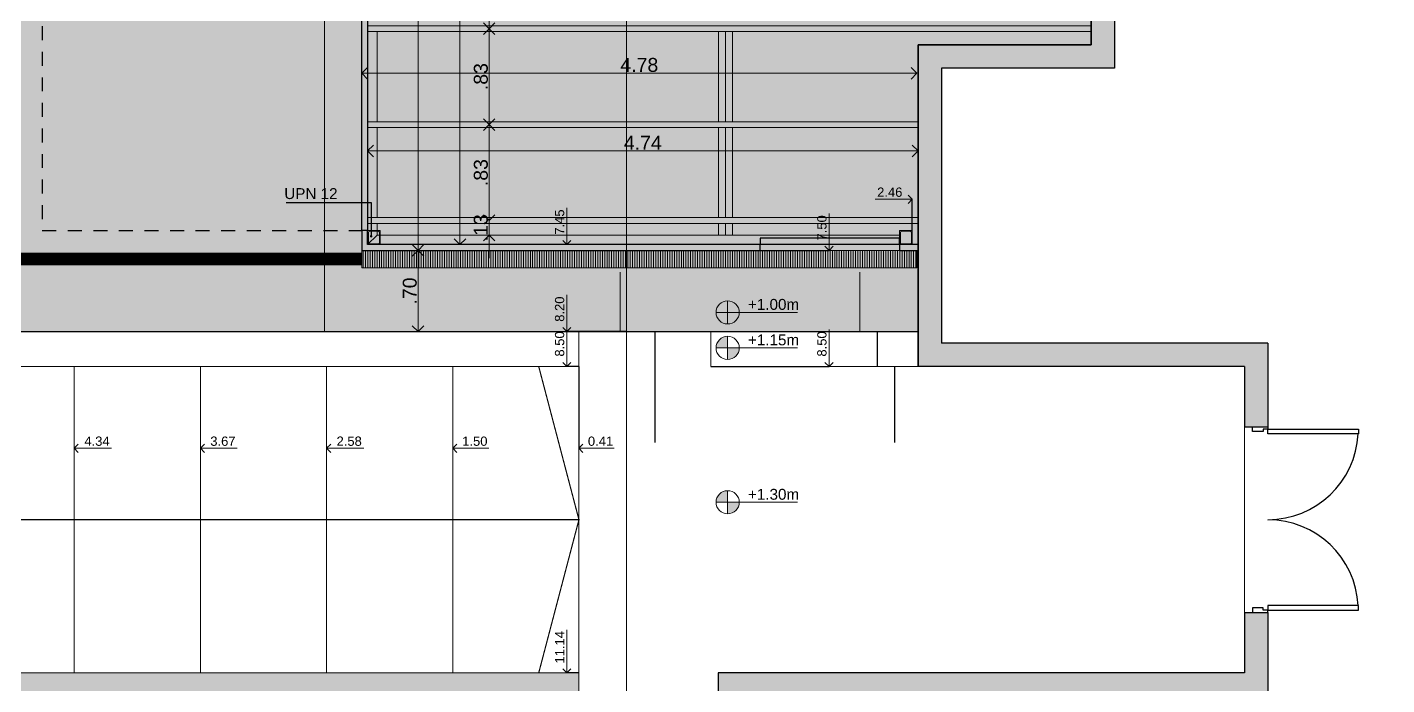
# Model space of a CAD drawing. Header units: millimetres. Extents: x 11902 to 12193, y 9935 to 10135.
# Drawn here: x 12013.07 to 12024.78, y 10035.66 to 10041.33 of the extents above; entities that cross this region are included whole.
import ezdxf

# ---------------------------------------------------------------- set-up
doc = ezdxf.new("R2010")
doc.units = ezdxf.units.MM
doc.linetypes.add('ACAD_ISO02W100', pattern=[15, 12, -3])
doc.linetypes.add('HIDDEN', pattern=[0.375, 0.25, -0.125])
doc.layers.get('Defpoints').update_dxf_attribs({"color": 254})
doc.layers.add('000-COTAS ACUMULADAS', color=7, linetype='Continuous', lineweight=9, true_color=0xd10a0d)
doc.layers.add('cotas', color=7, linetype='Continuous', lineweight=5, true_color=0x1755a1)
doc.layers.add('001-EJES REPLANTEO', color=20, linetype='Continuous', lineweight=18)
doc.layers.add('06-SOLADOS', color=252, linetype='Continuous', lineweight=25)
for name, color, linetype in [('01-MUROS', 7, 'Continuous'), ('02-CARPINTERÍAS', 62, 'Continuous'), ('03-PROYECCIONES', 14, 'Continuous')]:
    doc.layers.add(name, color=color, linetype=linetype)
doc.styles.add('COTAS', font='arial.ttf')
doc.styles.get("Standard").update_dxf_attribs({"font": 'arial.ttf'})
doc.dimstyles.new('ann linear', dxfattribs={"dimtxt": 0.12, "dimasz": 0.1, "dimexe": 0.01, "dimexo": 0.01, "dimgap": 0.01, "dimtad": 1, "dimzin": 4, "dimdsep": 46, "dimtxsty": 'Standard', "dimblk": 'OPEN90', "dimcen": 0.1, "dimse1": 1, "dimse2": 1, "dimclrd": 256, "dimclre": 1, "dimclrt": 256, "dimadec": 0, "dimazin": 0, "dimtfac": 1, "dimtix": 1, "dimtmove": 0, "dimatfit": 3, "dimldrblk": 'DOT', "dimfxl": 0, "dimtolj": 1, "dimtzin": 0, "dimlwd": -1, "dimarcsym": 0})
doc.dimstyles.new('Cotas 1 50', dxfattribs={"dimtxt": 0.08, "dimasz": 0.07, "dimexe": 0, "dimexo": 0, "dimgap": 0.02, "dimtad": 1, "dimjust": 2, "dimzin": 0, "dimdsep": 46, "dimtxsty": 'COTAS', "dimblk1": 'NONE', "dimblk2": 'OPEN90', "dimsah": 1, "dimcen": 0.1, "dimse1": 1, "dimsd1": 1, "dimclrd": 256, "dimclre": 252, "dimclrt": 256, "dimadec": 0, "dimazin": 0, "dimtfac": 1, "dimtix": 1, "dimtmove": 2, "dimatfit": 3, "dimldrblk": 'COTA', "dimfxl": 0, "dimtolj": 1, "dimtzin": 0, "dimlwd": -1, "dimarcsym": 0})

# ---------------------------------------------------------------- blocks, each defined once
blk = doc.blocks.new('_OPEN90')
at = {"color": 0, "linetype": 'ByBlock'}
for p, q in [((0, 0), (-1, 0)), ((-0.5, 0.5), (0, 0)), ((0, 0), (-0.5, -0.5))]:
    blk.add_line(p, q, dxfattribs=at)
blk = doc.blocks.new('*D67')
at = {"layer": 'cotas', "transparency": 16777216}
blk.add_line((12016.44, 10045.806), (12016.44, 10039.506), dxfattribs=at)
at = {"layer": 'Defpoints', "color": 0, "transparency": 16777216}
for p in [(12015.235, 10045.906), (12015.955, 10039.406), (12016.44, 10039.406)]:
    blk.add_point(p, dxfattribs=at)
at = {"layer": 'cotas', "transparency": 16777216, "xscale": 0.1, "yscale": 0.1, "zscale": 0.1}
for p, rotation in [((12016.44, 10045.906), 90), ((12016.44, 10039.406), 270)]:
    blk.add_blockref('_OPEN90', p, dxfattribs=dict(at, rotation=rotation))
at = {"layer": 'cotas', "transparency": 16777216, "insert": (12016.369, 10042.656), "char_height": 0.12, "attachment_point": 5, "rotation": 90}
blk.add_mtext('\\A1;6.50', dxfattribs=at)
blk = doc.blocks.new('_DOT')
at = {"color": 0, "linetype": 'ByBlock', "lineweight": -2}
blk.add_line((-0.5, 0), (-1, 0), dxfattribs=at)
at = {"color": 0, "linetype": 'ByBlock', "lineweight": -2, "const_width": 0.5}
blk.add_lwpolyline([(-0.25, 0, 1), (0.25, 0, 1)], format="xyb", close=True, dxfattribs=at)
blk = doc.blocks.new('*D68')
at = {"layer": 'cotas', "transparency": 16777216}
blk.add_line((12020.635, 10040.932), (12016.055, 10040.932), dxfattribs=at)
at = {"layer": 'Defpoints', "color": 0, "transparency": 16777216}
for p in [(12020.735, 10041.176), (12015.955, 10040.932), (12015.955, 10040.932)]:
    blk.add_point(p, dxfattribs=at)
at = {"layer": 'cotas', "transparency": 16777216, "xscale": 0.1, "yscale": 0.1, "zscale": 0.1, "rotation": 180}
blk.add_blockref('_OPEN90', (12015.955, 10040.932), dxfattribs=at)
at = {"layer": 'cotas', "transparency": 16777216, "xscale": 0.1, "yscale": 0.1, "zscale": 0.1}
blk.add_blockref('_OPEN90', (12020.735, 10040.932), dxfattribs=at)
at = {"layer": 'cotas', "transparency": 16777216, "insert": (12018.345, 10041.003), "char_height": 0.12, "attachment_point": 5}
blk.add_mtext('\\A1;4.78', dxfattribs=at)
blk = doc.blocks.new('*D66')
at = {"layer": 'cotas', "transparency": 16777216}
blk.add_line((12016.44, 10039.306), (12016.44, 10038.806), dxfattribs=at)
at = {"layer": 'Defpoints', "color": 0, "transparency": 16777216}
for p in [(12016.44, 10039.406), (12016.44, 10038.706), (12016.44, 10038.706)]:
    blk.add_point(p, dxfattribs=at)
at = {"layer": 'cotas', "transparency": 16777216, "xscale": 0.1, "yscale": 0.1, "zscale": 0.1}
for p, rotation in [((12016.44, 10039.406), 90), ((12016.44, 10038.706), 270)]:
    blk.add_blockref('_OPEN90', p, dxfattribs=dict(at, rotation=rotation))
at = {"layer": 'cotas', "transparency": 16777216, "insert": (12016.369, 10039.056), "char_height": 0.12, "attachment_point": 5, "rotation": 90}
blk.add_mtext('\\A1;.70', dxfattribs=at)
blk = doc.blocks.new('*D151')
at = {"layer": 'cotas', "transparency": 16777216}
blk.add_line((12017.052, 10039.763), (12017.052, 10040.39), dxfattribs=at)
at = {"layer": 'Defpoints', "color": 0, "transparency": 16777216}
for p in [(12016.005, 10040.49), (12017.052, 10040.49), (12016.005, 10039.663)]:
    blk.add_point(p, dxfattribs=at)
at = {"layer": 'cotas', "transparency": 16777216, "xscale": 0.1, "yscale": 0.1, "zscale": 0.1}
for p, rotation in [((12017.052, 10040.49), 90), ((12017.052, 10039.663), 270)]:
    blk.add_blockref('_OPEN90', p, dxfattribs=dict(at, rotation=rotation))
at = {"layer": 'cotas', "transparency": 16777216, "insert": (12016.981, 10040.076), "char_height": 0.12, "attachment_point": 5, "rotation": 90}
blk.add_mtext('\\A1;.83', dxfattribs=at)
blk = doc.blocks.new('*D152')
at = {"layer": 'cotas', "transparency": 16777216}
blk.add_line((12017.052, 10040.59), (12017.052, 10041.216), dxfattribs=at)
at = {"layer": 'Defpoints', "color": 0, "transparency": 16777216}
for p in [(12016.005, 10041.316), (12017.052, 10041.316), (12016.005, 10040.49)]:
    blk.add_point(p, dxfattribs=at)
at = {"layer": 'cotas', "transparency": 16777216, "xscale": 0.1, "yscale": 0.1, "zscale": 0.1}
for p, rotation in [((12017.052, 10041.316), 90), ((12017.052, 10040.49), 270)]:
    blk.add_blockref('_OPEN90', p, dxfattribs=dict(at, rotation=rotation))
at = {"layer": 'cotas', "transparency": 16777216, "insert": (12016.981, 10040.903), "char_height": 0.12, "attachment_point": 5, "rotation": 90}
blk.add_mtext('\\A1;.83', dxfattribs=at)
blk = doc.blocks.new('*D153')
at = {"layer": 'cotas', "transparency": 16777216}
blk.add_line((12017.052, 10041.416), (12017.052, 10042.043), dxfattribs=at)
at = {"layer": 'Defpoints', "color": 0, "transparency": 16777216}
for p in [(12016.005, 10042.143), (12017.052, 10042.143), (12016.005, 10041.316)]:
    blk.add_point(p, dxfattribs=at)
at = {"layer": 'cotas', "transparency": 16777216, "xscale": 0.1, "yscale": 0.1, "zscale": 0.1}
for p, rotation in [((12017.052, 10042.143), 90), ((12017.052, 10041.316), 270)]:
    blk.add_blockref('_OPEN90', p, dxfattribs=dict(at, rotation=rotation))
at = {"layer": 'cotas', "transparency": 16777216, "insert": (12016.981, 10041.73), "char_height": 0.12, "attachment_point": 5, "rotation": 90}
blk.add_mtext('\\A1;.83', dxfattribs=at)
blk = doc.blocks.new('*D159')
at = {"layer": 'cotas', "transparency": 16777216}
for p, q in [((12017.052, 10039.763), (12017.052, 10039.863)), ((12017.052, 10039.663), (12017.052, 10039.538)), ((12017.052, 10039.438), (12017.052, 10039.338))]:
    blk.add_line(p, q, dxfattribs=at)
at = {"layer": 'Defpoints', "color": 0, "transparency": 16777216}
for p in [(12016.005, 10039.663), (12017.052, 10039.538), (12018.235, 10039.538)]:
    blk.add_point(p, dxfattribs=at)
at = {"layer": 'cotas', "transparency": 16777216, "xscale": 0.1, "yscale": 0.1, "zscale": 0.1}
for p, rotation in [((12017.052, 10039.663), 270), ((12017.052, 10039.538), 90)]:
    blk.add_blockref('_OPEN90', p, dxfattribs=dict(at, rotation=rotation))
at = {"layer": 'cotas', "transparency": 16777216, "insert": (12016.981, 10039.601), "char_height": 0.12, "attachment_point": 5, "rotation": 90}
blk.add_mtext('\\A1;.13', dxfattribs=at)
blk = doc.blocks.new('*D160')
at = {"layer": 'cotas', "transparency": 16777216}
blk.add_line((12016.801, 10039.556), (12016.801, 10045.756), dxfattribs=at)
at = {"layer": 'Defpoints', "color": 0, "transparency": 16777216}
for p in [(12016.801, 10045.856), (12017.052, 10045.856), (12017.052, 10039.456)]:
    blk.add_point(p, dxfattribs=at)
at = {"layer": 'cotas', "transparency": 16777216, "xscale": 0.1, "yscale": 0.1, "zscale": 0.1}
for p, rotation in [((12016.801, 10045.856), 90), ((12016.801, 10039.456), 270)]:
    blk.add_blockref('_OPEN90', p, dxfattribs=dict(at, rotation=rotation))
at = {"layer": 'cotas', "transparency": 16777216, "insert": (12016.729, 10042.656), "char_height": 0.12, "attachment_point": 5, "rotation": 90}
blk.add_mtext('\\A1;6.40', dxfattribs=at)
blk = doc.blocks.new('*D166')
at = {"layer": '000-COTAS ACUMULADAS', "transparency": 16777216}
blk.add_line((12017.72, 10039.526), (12017.72, 10039.774), dxfattribs=at)
at = {"layer": '000-COTAS ACUMULADAS', "color": 252, "lineweight": -2, "transparency": 16777216}
blk.add_line((12018.235, 10039.456), (12017.72, 10039.456), dxfattribs=at)
at = {"layer": 'Defpoints', "color": 0, "transparency": 16777216}
for p in [(12018.235, 10046.906), (12017.72, 10039.456), (12018.235, 10039.456)]:
    blk.add_point(p, dxfattribs=at)
at = {"layer": '000-COTAS ACUMULADAS', "transparency": 16777216, "xscale": 0.07, "yscale": 0.07, "zscale": 0.07, "rotation": 270}
blk.add_blockref('_OPEN90', (12017.72, 10039.456), dxfattribs=at)
at = {"layer": '000-COTAS ACUMULADAS', "transparency": 16777216, "insert": (12017.659, 10039.65), "char_height": 0.08, "attachment_point": 5, "rotation": 90, "style": 'COTAS'}
blk.add_mtext('\\A1;7.45', dxfattribs=at)
blk = doc.blocks.new('_None')
blk = doc.blocks.new('COTA')
blk.add_line((-1, 0), (0, 0))
at = {"const_width": 0.065}
blk.add_lwpolyline([(0.14, 0.14), (0.28, 0.28), (0, 0), (-0.14, -0.14), (-0.28, -0.28)], dxfattribs=at)
blk = doc.blocks.new('*D168')
at = {"layer": '000-COTAS ACUMULADAS', "transparency": 16777216}
blk.add_line((12020.625, 10039.846), (12020.376, 10039.846), dxfattribs=at)
at = {"layer": '000-COTAS ACUMULADAS', "color": 252, "lineweight": -2, "transparency": 16777216}
blk.add_line((12020.695, 10039.576), (12020.695, 10039.846), dxfattribs=at)
at = {"layer": 'Defpoints', "color": 0, "transparency": 16777216}
for p in [(12020.695, 10039.846), (12018.235, 10039.538), (12020.695, 10039.576)]:
    blk.add_point(p, dxfattribs=at)
at = {"layer": '000-COTAS ACUMULADAS', "transparency": 16777216, "xscale": 0.07, "yscale": 0.07, "zscale": 0.07}
blk.add_blockref('_OPEN90', (12020.695, 10039.846), dxfattribs=at)
at = {"layer": '000-COTAS ACUMULADAS', "transparency": 16777216, "insert": (12020.501, 10039.907), "char_height": 0.08, "attachment_point": 5, "style": 'COTAS'}
blk.add_mtext('\\A1;2.46', dxfattribs=at)
blk = doc.blocks.new('*D169')
at = {"layer": 'cotas', "transparency": 16777216}
blk.add_line((12016.105, 10040.263), (12020.645, 10040.263), dxfattribs=at)
at = {"layer": 'Defpoints', "color": 0, "transparency": 16777216}
for p in [(12020.745, 10040.263), (12016.005, 10039.688), (12020.745, 10039.688)]:
    blk.add_point(p, dxfattribs=at)
at = {"layer": 'cotas', "transparency": 16777216, "xscale": 0.1, "yscale": 0.1, "zscale": 0.1, "rotation": 180}
blk.add_blockref('_OPEN90', (12016.005, 10040.263), dxfattribs=at)
at = {"layer": 'cotas', "transparency": 16777216, "xscale": 0.1, "yscale": 0.1, "zscale": 0.1}
blk.add_blockref('_OPEN90', (12020.745, 10040.263), dxfattribs=at)
at = {"layer": 'cotas', "transparency": 16777216, "insert": (12018.375, 10040.333), "char_height": 0.12, "attachment_point": 5}
blk.add_mtext('\\A1;4.74', dxfattribs=at)
blk = doc.blocks.new('*D173')
at = {"layer": '000-COTAS ACUMULADAS', "transparency": 16777216}
blk.add_line((12017.72, 10038.776), (12017.72, 10039.024), dxfattribs=at)
at = {"layer": '000-COTAS ACUMULADAS', "color": 252, "lineweight": -2, "transparency": 16777216}
blk.add_line((12018.235, 10038.706), (12017.72, 10038.706), dxfattribs=at)
at = {"layer": 'Defpoints', "color": 0, "transparency": 16777216}
for p in [(12018.235, 10046.906), (12017.72, 10038.706), (12018.235, 10038.706)]:
    blk.add_point(p, dxfattribs=at)
at = {"layer": '000-COTAS ACUMULADAS', "transparency": 16777216, "xscale": 0.07, "yscale": 0.07, "zscale": 0.07, "rotation": 270}
blk.add_blockref('_OPEN90', (12017.72, 10038.706), dxfattribs=at)
at = {"layer": '000-COTAS ACUMULADAS', "transparency": 16777216, "insert": (12017.659, 10038.9), "char_height": 0.08, "attachment_point": 5, "rotation": 90, "style": 'COTAS'}
blk.add_mtext('\\A1;8.20', dxfattribs=at)
blk = doc.blocks.new('*D174')
at = {"layer": '000-COTAS ACUMULADAS', "transparency": 16777216}
blk.add_line((12017.72, 10038.476), (12017.72, 10038.724), dxfattribs=at)
at = {"layer": '000-COTAS ACUMULADAS', "color": 252, "lineweight": -2, "transparency": 16777216}
blk.add_line((12017.825, 10038.406), (12017.72, 10038.406), dxfattribs=at)
at = {"layer": 'Defpoints', "color": 0, "transparency": 16777216}
for p in [(12018.235, 10046.906), (12017.72, 10038.406), (12017.825, 10038.406)]:
    blk.add_point(p, dxfattribs=at)
at = {"layer": '000-COTAS ACUMULADAS', "transparency": 16777216, "xscale": 0.07, "yscale": 0.07, "zscale": 0.07, "rotation": 270}
blk.add_blockref('_OPEN90', (12017.72, 10038.406), dxfattribs=at)
at = {"layer": '000-COTAS ACUMULADAS', "transparency": 16777216, "insert": (12017.659, 10038.6), "char_height": 0.08, "attachment_point": 5, "rotation": 90, "style": 'COTAS'}
blk.add_mtext('\\A1;8.50', dxfattribs=at)
blk = doc.blocks.new('*D175')
at = {"layer": '000-COTAS ACUMULADAS', "transparency": 16777216}
blk.add_line((12017.72, 10035.836), (12017.72, 10036.138), dxfattribs=at)
at = {"layer": '000-COTAS ACUMULADAS', "color": 252, "lineweight": -2, "transparency": 16777216}
blk.add_line((12017.825, 10035.766), (12017.72, 10035.766), dxfattribs=at)
at = {"layer": 'Defpoints', "color": 0, "transparency": 16777216}
for p in [(12018.235, 10046.906), (12017.72, 10035.766), (12017.825, 10035.766)]:
    blk.add_point(p, dxfattribs=at)
at = {"layer": '000-COTAS ACUMULADAS', "transparency": 16777216, "xscale": 0.07, "yscale": 0.07, "zscale": 0.07, "rotation": 270}
blk.add_blockref('_OPEN90', (12017.72, 10035.766), dxfattribs=at)
at = {"layer": '000-COTAS ACUMULADAS', "transparency": 16777216, "insert": (12017.66, 10035.987), "char_height": 0.08, "attachment_point": 5, "rotation": 90, "style": 'COTAS'}
blk.add_mtext('\\A1;11.14', dxfattribs=at)
blk = doc.blocks.new('*D176')
at = {"layer": '000-COTAS ACUMULADAS', "color": 252, "lineweight": -2, "transparency": 16777216}
blk.add_line((12017.825, 10038.406), (12017.825, 10037.701), dxfattribs=at)
at = {"layer": '000-COTAS ACUMULADAS', "transparency": 16777216}
blk.add_line((12017.895, 10037.701), (12018.128, 10037.701), dxfattribs=at)
at = {"layer": 'Defpoints', "color": 0, "transparency": 16777216}
for p in [(12017.825, 10038.406), (12018.235, 10038.406), (12017.825, 10037.701)]:
    blk.add_point(p, dxfattribs=at)
at = {"layer": '000-COTAS ACUMULADAS', "transparency": 16777216, "xscale": 0.07, "yscale": 0.07, "zscale": 0.07, "rotation": 180}
blk.add_blockref('_OPEN90', (12017.825, 10037.701), dxfattribs=at)
at = {"layer": '000-COTAS ACUMULADAS', "transparency": 16777216, "insert": (12018.011, 10037.762), "char_height": 0.08, "attachment_point": 5, "style": 'COTAS'}
blk.add_mtext('\\A1;0.41', dxfattribs=at)
blk = doc.blocks.new('*D177')
at = {"layer": '000-COTAS ACUMULADAS', "transparency": 16777216}
blk.add_line((12016.809, 10037.701), (12017.049, 10037.701), dxfattribs=at)
at = {"layer": 'Defpoints', "color": 0, "transparency": 16777216}
for p in [(12016.739, 10037.701), (12016.739, 10037.701), (12018.235, 10037.701)]:
    blk.add_point(p, dxfattribs=at)
at = {"layer": '000-COTAS ACUMULADAS', "transparency": 16777216, "xscale": 0.07, "yscale": 0.07, "zscale": 0.07, "rotation": 180}
blk.add_blockref('_OPEN90', (12016.739, 10037.701), dxfattribs=at)
at = {"layer": '000-COTAS ACUMULADAS', "transparency": 16777216, "insert": (12016.929, 10037.762), "char_height": 0.08, "attachment_point": 5, "style": 'COTAS'}
blk.add_mtext('\\A1;1.50', dxfattribs=at)
blk = doc.blocks.new('*D178')
at = {"layer": '000-COTAS ACUMULADAS', "transparency": 16777216}
blk.add_line((12015.723, 10037.701), (12015.972, 10037.701), dxfattribs=at)
at = {"layer": 'Defpoints', "color": 0, "transparency": 16777216}
for p in [(12015.653, 10037.701), (12015.653, 10037.701), (12018.235, 10037.701)]:
    blk.add_point(p, dxfattribs=at)
at = {"layer": '000-COTAS ACUMULADAS', "transparency": 16777216, "xscale": 0.07, "yscale": 0.07, "zscale": 0.07, "rotation": 180}
blk.add_blockref('_OPEN90', (12015.653, 10037.701), dxfattribs=at)
at = {"layer": '000-COTAS ACUMULADAS', "transparency": 16777216, "insert": (12015.847, 10037.762), "char_height": 0.08, "attachment_point": 5, "style": 'COTAS'}
blk.add_mtext('\\A1;2.58', dxfattribs=at)
blk = doc.blocks.new('*D179')
at = {"layer": '000-COTAS ACUMULADAS', "transparency": 16777216}
blk.add_line((12014.637, 10037.701), (12014.884, 10037.701), dxfattribs=at)
at = {"layer": 'Defpoints', "color": 0, "transparency": 16777216}
for p in [(12014.567, 10037.701), (12014.567, 10037.701), (12018.235, 10037.701)]:
    blk.add_point(p, dxfattribs=at)
at = {"layer": '000-COTAS ACUMULADAS', "transparency": 16777216, "xscale": 0.07, "yscale": 0.07, "zscale": 0.07, "rotation": 180}
blk.add_blockref('_OPEN90', (12014.567, 10037.701), dxfattribs=at)
at = {"layer": '000-COTAS ACUMULADAS', "transparency": 16777216, "insert": (12014.76, 10037.762), "char_height": 0.08, "attachment_point": 5, "style": 'COTAS'}
blk.add_mtext('\\A1;3.67', dxfattribs=at)
blk = doc.blocks.new('*D180')
at = {"layer": '000-COTAS ACUMULADAS', "transparency": 16777216}
blk.add_line((12013.55, 10037.701), (12013.801, 10037.701), dxfattribs=at)
at = {"layer": 'Defpoints', "color": 0, "transparency": 16777216}
for p in [(12013.48, 10037.701), (12013.48, 10037.701), (12017.825, 10037.701)]:
    blk.add_point(p, dxfattribs=at)
at = {"layer": '000-COTAS ACUMULADAS', "transparency": 16777216, "xscale": 0.07, "yscale": 0.07, "zscale": 0.07, "rotation": 180}
blk.add_blockref('_OPEN90', (12013.48, 10037.701), dxfattribs=at)
at = {"layer": '000-COTAS ACUMULADAS', "transparency": 16777216, "insert": (12013.676, 10037.762), "char_height": 0.08, "attachment_point": 5, "style": 'COTAS'}
blk.add_mtext('\\A1;4.34', dxfattribs=at)
blk = doc.blocks.new('*D181')
at = {"layer": '000-COTAS ACUMULADAS', "transparency": 16777216}
blk.add_line((12012.464, 10037.701), (12012.712, 10037.701), dxfattribs=at)
at = {"layer": 'Defpoints', "color": 0, "transparency": 16777216}
for p in [(12012.394, 10037.701), (12012.394, 10037.701), (12017.825, 10037.701)]:
    blk.add_point(p, dxfattribs=at)
at = {"layer": '000-COTAS ACUMULADAS', "transparency": 16777216, "xscale": 0.07, "yscale": 0.07, "zscale": 0.07, "rotation": 180}
blk.add_blockref('_OPEN90', (12012.394, 10037.701), dxfattribs=at)
at = {"layer": '000-COTAS ACUMULADAS', "transparency": 16777216, "insert": (12012.588, 10037.762), "char_height": 0.08, "attachment_point": 5, "style": 'COTAS'}
blk.add_mtext('\\A1;5.43', dxfattribs=at)
blk = doc.blocks.new('*D182')
at = {"layer": '000-COTAS ACUMULADAS', "transparency": 16777216}
blk.add_line((12011.378, 10037.701), (12011.626, 10037.701), dxfattribs=at)
at = {"layer": 'Defpoints', "color": 0, "transparency": 16777216}
for p in [(12011.308, 10037.701), (12011.308, 10037.701), (12018.235, 10037.701)]:
    blk.add_point(p, dxfattribs=at)
at = {"layer": '000-COTAS ACUMULADAS', "transparency": 16777216, "xscale": 0.07, "yscale": 0.07, "zscale": 0.07, "rotation": 180}
blk.add_blockref('_OPEN90', (12011.308, 10037.701), dxfattribs=at)
at = {"layer": '000-COTAS ACUMULADAS', "transparency": 16777216, "insert": (12011.502, 10037.762), "char_height": 0.08, "attachment_point": 5, "style": 'COTAS'}
blk.add_mtext('\\A1;6.93', dxfattribs=at)
blk = doc.blocks.new('*D183')
at = {"layer": '000-COTAS ACUMULADAS', "transparency": 16777216}
blk.add_line((12010.292, 10037.701), (12010.524, 10037.701), dxfattribs=at)
at = {"layer": 'Defpoints', "color": 0, "transparency": 16777216}
for p in [(12010.222, 10037.701), (12010.222, 10037.701), (12018.235, 10037.701)]:
    blk.add_point(p, dxfattribs=at)
at = {"layer": '000-COTAS ACUMULADAS', "transparency": 16777216, "xscale": 0.07, "yscale": 0.07, "zscale": 0.07, "rotation": 180}
blk.add_blockref('_OPEN90', (12010.222, 10037.701), dxfattribs=at)
at = {"layer": '000-COTAS ACUMULADAS', "transparency": 16777216, "insert": (12010.408, 10037.762), "char_height": 0.08, "attachment_point": 5, "style": 'COTAS'}
blk.add_mtext('\\A1;8.01', dxfattribs=at)
blk = doc.blocks.new('*D184')
at = {"layer": '000-COTAS ACUMULADAS', "transparency": 16777216}
blk.add_line((12019.978, 10038.476), (12019.978, 10038.724), dxfattribs=at)
at = {"layer": '000-COTAS ACUMULADAS', "color": 252, "lineweight": -2, "transparency": 16777216}
blk.add_line((12018.96, 10038.406), (12019.978, 10038.406), dxfattribs=at)
at = {"layer": 'Defpoints', "color": 0, "transparency": 16777216}
for p in [(12018.235, 10046.906), (12018.96, 10038.406), (12019.978, 10038.406)]:
    blk.add_point(p, dxfattribs=at)
at = {"layer": '000-COTAS ACUMULADAS', "transparency": 16777216, "xscale": 0.07, "yscale": 0.07, "zscale": 0.07, "rotation": 270}
blk.add_blockref('_OPEN90', (12019.978, 10038.406), dxfattribs=at)
at = {"layer": '000-COTAS ACUMULADAS', "transparency": 16777216, "insert": (12019.917, 10038.6), "char_height": 0.08, "attachment_point": 5, "rotation": 90, "style": 'COTAS'}
blk.add_mtext('\\A1;8.50', dxfattribs=at)
blk = doc.blocks.new('*D185')
at = {"layer": '000-COTAS ACUMULADAS', "transparency": 16777216}
blk.add_line((12019.978, 10039.476), (12019.978, 10039.723), dxfattribs=at)
at = {"layer": '000-COTAS ACUMULADAS', "color": 252, "lineweight": -2, "transparency": 16777216}
blk.add_line((12018.235, 10039.406), (12019.978, 10039.406), dxfattribs=at)
at = {"layer": 'Defpoints', "color": 0, "transparency": 16777216}
for p in [(12018.235, 10046.906), (12018.235, 10039.406), (12019.978, 10039.406)]:
    blk.add_point(p, dxfattribs=at)
at = {"layer": '000-COTAS ACUMULADAS', "transparency": 16777216, "xscale": 0.07, "yscale": 0.07, "zscale": 0.07, "rotation": 270}
blk.add_blockref('_OPEN90', (12019.978, 10039.406), dxfattribs=at)
at = {"layer": '000-COTAS ACUMULADAS', "transparency": 16777216, "insert": (12019.917, 10039.6), "char_height": 0.08, "attachment_point": 5, "rotation": 90, "style": 'COTAS'}
blk.add_mtext('\\A1;7.50', dxfattribs=at)
blk = doc.blocks.new('perfil UPN')
at = {"lineweight": 0}
for p, q in [((11748.878, 10039.802), (11748.878, 10039.805)), ((11748.878, 10039.805), (11748.933, 10039.805)), ((11748.92, 10039.798), (11748.881, 10039.799)), ((11748.926, 10039.791), (11748.926, 10039.698)), ((11748.933, 10039.805), (11748.933, 10039.685)), ((11748.878, 10039.685), (11748.878, 10039.687)), ((11748.933, 10039.685), (11748.878, 10039.685)), ((11748.881, 10039.69), (11748.92, 10039.692))]:
    blk.add_line(p, q, dxfattribs=at)
for centre, radius, start, end in [((11748.882, 10039.802), 0.00321, 180, 267.6573), ((11748.92, 10039.791), 0.00628, 359.4434, 89.0075), ((11748.882, 10039.687), 0.00321, 92.3427, 180), ((11748.92, 10039.698), 0.00643, 272.3427, 0)]:
    blk.add_arc(centre, radius, start, end, dxfattribs=at)

msp = doc.modelspace()

# ---------------------------------------------------------------- hatches: boundary and pattern name
at = {"layer": '01-MUROS', "true_color": 0xe0e0e0, "transparency": 33554595}
h = msp.add_hatch(color=254, dxfattribs=at)
h.dxf.hatch_style = 1
h.paths.add_polyline_path([(12017.8251, 10035.7662), (12009.0451, 10035.7662), (12009.0451, 10029.6562), (12017.8251, 10029.6562)])
edge = h.paths.add_edge_path()
edge.add_line((12053.1589, 10052.2062), (12013.9351, 10052.2062))
edge.add_arc((12013.8466, 10047.4056), 4.8014, 88.94277, 179.99294)
edge.add_line((12009.0451, 10047.4062), (12009.0451, 10045.9062))
edge.add_line((12009.0451, 10045.9062), (12022.2351, 10045.9062))
edge.add_line((12022.2351, 10045.9062), (12053.1589, 10045.9062))
edge.add_line((12053.1589, 10045.9062), (12053.1589, 10052.2062))
h.paths.add_polyline_path([(12039.4579, 10030.6562), (12029.0251, 10030.6562), (12029.0251, 10029.6562), (12039.4579, 10029.6562)])
h.paths.add_polyline_path([(12017.8251, 10030.6562), (12025.0251, 10030.6562), (12025.0251, 10029.6562), (12017.8251, 10029.6562)])
h.paths.add_polyline_path([(12039.9379, 10031.8062), (12039.9379, 10030.6562), (12039.4579, 10030.6562), (12039.4579, 10029.6562), (12061.4589, 10029.6562), (12061.4589, 10052.2062), (12053.1589, 10052.2062), (12053.1589, 10039.0625), (12042.7079, 10039.0625), (12042.7079, 10031.8062)])
at = {"layer": '01-MUROS'}
h = msp.add_hatch(color=253, dxfattribs=at)
h.dxf.hatch_style = 1
h.paths.add_polyline_path([(12025.8251, 10032.0062), (12025.8251, 10031.8762), (12025.8251, 10031.8062), (12036.6079, 10031.8062), (12036.6079, 10032.0062), (12036.6079, 10033.3562), (12036.4479, 10033.3562), (12036.4479, 10032.7562), (12036.3279, 10032.7562), (12036.3279, 10032.0062), (12034.5179, 10032.0062), (12034.5179, 10032.7562), (12034.3979, 10032.7562), (12034.3979, 10032.0062), (12033.4979, 10032.0062), (12033.4979, 10032.6062), (12033.2979, 10032.6062), (12033.2979, 10032.0062)])
h.paths.add_polyline_path([(12032.7979, 10035.9862), (12032.7979, 10036.5912), (12032.5979, 10036.5912), (12032.5979, 10035.7862), (12033.2979, 10035.7862), (12033.2979, 10035.1562), (12033.4979, 10035.1562), (12033.4979, 10035.9862)])
h.paths.add_polyline_path([(12032.5979, 10039.0562), (12032.5979, 10038.1912), (12032.7979, 10038.1912), (12032.7979, 10038.8562), (12033.4979, 10038.8562), (12033.4979, 10039.7137), (12033.2979, 10039.7137), (12033.2979, 10039.0562)])
h.paths.add_polyline_path([(12033.2979, 10042.9387), (12033.2979, 10041.5637), (12033.4979, 10041.5637), (12033.4979, 10042.2512), (12033.4979, 10042.9387)])
h.paths.add_polyline_path([(12030.7165, 10045.9062), (12030.7165, 10045.7062), (12033.2979, 10045.7062), (12033.2979, 10044.7887), (12033.4979, 10044.7887), (12033.4979, 10045.7062), (12033.8979, 10045.7062), (12033.8979, 10045.9062)])
h.paths.add_polyline_path([(12036.3279, 10039.0662), (12036.3279, 10038.8262), (12036.5879, 10038.8262), (12036.5879, 10039.0662)])
h.paths.add_polyline_path([(12036.3279, 10035.9062), (12036.3279, 10035.6662), (12036.5879, 10035.6662), (12036.5879, 10035.9062)])
h.paths.add_polyline_path([(12036.3479, 10045.9062), (12036.0679, 10045.9062), (12036.0679, 10045.7062), (12036.3279, 10045.7062), (12036.3279, 10045.6662), (12036.5879, 10045.6662), (12036.5879, 10045.9062)])
h.paths.add_polyline_path([(12027.4165, 10045.9062), (12027.4165, 10045.7062), (12028.7165, 10045.7062), (12028.7165, 10045.9062)])
h.paths.add_polyline_path([(12022.2351, 10045.9062), (12022.2351, 10044.5412), (12022.4351, 10044.5412), (12022.4351, 10045.7062), (12025.4165, 10045.7062), (12025.4165, 10045.9062)])
h.paths.add_polyline_path([(12022.2351, 10042.5412), (12022.2351, 10041.1762), (12020.7451, 10041.1762), (12020.7451, 10038.4062), (12023.5551, 10038.4062), (12023.5551, 10037.8862), (12023.7551, 10037.8862), (12023.7551, 10038.6062), (12020.9451, 10038.6062), (12020.9451, 10040.9762), (12022.4351, 10040.9762), (12022.4351, 10042.5412)])
h.paths.add_polyline_path([(12019.0251, 10035.7662), (12019.0251, 10034.7862), (12019.2251, 10034.7862), (12019.2251, 10035.5662), (12023.7551, 10035.5662), (12023.7551, 10036.2862), (12023.5551, 10036.2862), (12023.5551, 10035.7662)])
h.paths.add_polyline_path([(12019.2251, 10032.0062), (12019.2251, 10032.7862), (12019.0251, 10032.7862), (12019.0251, 10031.8062), (12025.0251, 10031.8062), (12025.0251, 10032.0062)])
at = {"layer": '01-MUROS', "lineweight": 9, "true_color": 0xcbb752, "transparency": 33554687}
h = msp.add_hatch(dxfattribs=at)
h.set_pattern_fill('_USER', color=43, scale=0.02, angle=450, pattern_type=0)
h.set_pattern_definition([(90, (135.38666, 109.36822), (-0.02, 0), [])])
h.paths.add_polyline_path([(12015.9551, 10039.2562), (12020.7351, 10039.2562), (12020.7351, 10039.4062), (12015.9551, 10039.4062)])
at = {"layer": '02-CARPINTERÍAS', "transparency": 33554503}
h = msp.add_hatch(color=6, dxfattribs=at)
h.dxf.hatch_style = 1
h.paths.add_polyline_path([(12022.2351, 10045.9062), (12009.0451, 10045.9062), (12009.0451, 10038.7062), (12020.7451, 10038.7062), (12020.7451, 10041.1762), (12022.2351, 10041.1762)])
at = {"layer": '02-CARPINTERÍAS'}
h = msp.add_hatch(color=253, dxfattribs=at)
h.dxf.hatch_style = 1
h.paths.add_polyline_path([(12016.0051, 10045.7362), (12016.0051, 10039.5762), (12015.9551, 10039.5762), (12015.9551, 10045.7362)])
h.paths.add_polyline_path([(12015.9551, 10039.4062), (12019.3851, 10039.4062), (12019.3851, 10039.4562), (12016.0051, 10039.4562), (12016.0051, 10039.5762), (12015.9551, 10039.5762)])
h.paths.add_polyline_path([(12019.3851, 10039.51), (12019.3851, 10039.46), (12020.5851, 10039.46), (12020.5851, 10039.51)])
h.paths.add_polyline_path([(12020.5851, 10039.4562), (12020.5851, 10039.4062), (12020.7451, 10039.4062), (12020.7451, 10039.4562)])
h.paths.add_polyline_path([(12015.9551, 10045.9062), (12022.2351, 10045.9062), (12022.2351, 10045.8562), (12016.0051, 10045.8562), (12016.0051, 10045.7362), (12015.9551, 10045.7362)])
at = {"layer": 'cotas'}
h = msp.add_hatch(color=256, dxfattribs=at)
h.dxf.hatch_style = 1
h.paths.add_polyline_path([(12019.1053, 10038.972, 0.4142136), (12019.0053, 10038.872), (12019.1053, 10038.872)])
h.paths.add_polyline_path([(12019.1053, 10038.872), (12019.1053, 10038.772, 0.4142136), (12019.2053, 10038.872)])
h = msp.add_hatch(color=256, dxfattribs=at)
h.dxf.hatch_style = 1
h.paths.add_polyline_path([(12019.1053, 10038.6662, 0.4142136), (12019.0053, 10038.5662), (12019.1053, 10038.5662)])
h.paths.add_polyline_path([(12019.1053, 10038.5662), (12019.1053, 10038.4662, 0.4142136), (12019.2053, 10038.5662)])
h = msp.add_hatch(color=256, dxfattribs=at)
h.dxf.hatch_style = 1
h.paths.add_polyline_path([(12019.1053, 10037.3362, 0.4142136), (12019.0053, 10037.2362), (12019.1053, 10037.2362)])
h.paths.add_polyline_path([(12019.1053, 10037.2362), (12019.1053, 10037.1362, 0.4142136), (12019.2053, 10037.2362)])

# ---------------------------------------------------------------- linework, layer by layer
at = {"lineweight": 0}
for p, q in [((12016.0051, 10045.7562), (12016.0051, 10039.5562)), ((12016.0871, 10041.2913), (12016.0871, 10040.5148)), ((12019.0261, 10041.2913), (12019.0261, 10040.5148)), ((12019.0861, 10041.2913), (12019.0861, 10040.5148)), ((12019.1461, 10041.2913), (12019.1461, 10040.5148)), ((12016.0871, 10040.4648), (12016.0871, 10039.6882)), ((12019.0261, 10040.4648), (12019.0261, 10039.6882)), ((12019.0861, 10040.4648), (12019.0861, 10039.6882)), ((12019.1461, 10040.4648), (12019.1461, 10039.6882)), ((12016.0871, 10039.5382), (12016.0051, 10039.4562)), ((12016.0871, 10039.6382), (12016.0871, 10039.5382)), ((12016.0871, 10039.5382), (12020.5851, 10039.5382)), ((12019.0261, 10039.6382), (12019.0261, 10039.5382)), ((12019.0861, 10039.6382), (12019.0861, 10039.5382)), ((12019.1461, 10039.6382), (12019.1461, 10039.5382))]:
    msp.add_line(p, q, dxfattribs=at)
msp.add_line((12016.0362, 10039.8182), (12016.0362, 10039.5276))
for points in [[(12016.0051, 10041.3413), (12016.0051, 10041.2913), (12022.2351, 10041.2913), (12022.2351, 10041.3413)], [(12016.0051, 10040.5148), (12016.0051, 10040.4648), (12020.7451, 10040.4648), (12020.7451, 10040.5148)], [(12016.0051, 10039.6882), (12016.0051, 10039.6382), (12020.7451, 10039.6382), (12020.7451, 10039.6882)]]:
    msp.add_lwpolyline(points, close=True, dxfattribs=at)
msp.add_lwpolyline([(12015.3032, 10039.8182), (12016.0362, 10039.8182)])
at = {"const_width": 0.0109}
msp.add_lwpolyline([(12016.0416, 10039.5276, 1), (12016.0308, 10039.5276, 1)], format="xyb", close=True, dxfattribs=at)
at = {"color": 43, "lineweight": 9, "true_color": 0xcbb752}
msp.add_lwpolyline([(12015.9551, 10039.2562), (12020.7351, 10039.2562), (12020.7351, 10039.4062), (12015.9551, 10039.4062)], close=True, dxfattribs=at)
at = {"layer": '001-EJES REPLANTEO'}
msp.add_line((12018.2351, 10048.7041), (12018.2351, 10034.5733), dxfattribs=at)
at = {"layer": '01-MUROS'}
for p, q in [((12022.2351, 10042.5412), (12022.2351, 10041.1762)), ((12022.4351, 10042.5412), (12022.4351, 10040.9762)), ((12022.2351, 10041.1762), (12020.7451, 10041.1762)), ((12020.7451, 10041.1762), (12020.7451, 10038.4062)), ((12022.4351, 10040.9762), (12020.9451, 10040.9762)), ((12020.9451, 10040.9762), (12020.9451, 10038.6062)), ((12020.7451, 10038.4062), (12020.7451, 10039.4062)), ((12023.7551, 10038.6062), (12020.9451, 10038.6062)), ((12023.7551, 10038.6062), (12023.7551, 10037.8862)), ((12023.5551, 10038.4062), (12020.7451, 10038.4062)), ((12023.5551, 10038.4062), (12023.5551, 10037.8862)), ((12023.5551, 10037.8862), (12023.7551, 10037.8862)), ((12023.5551, 10036.2862), (12023.5551, 10035.7662)), ((12023.5551, 10036.2862), (12023.7551, 10036.2862)), ((12023.7551, 10036.2862), (12023.7551, 10035.5662)), ((12023.5551, 10035.7662), (12019.0251, 10035.7662)), ((12019.0251, 10035.7662), (12019.0251, 10034.7862))]:
    msp.add_line(p, q, dxfattribs=at)
at = {"layer": '01-MUROS', "color": 43, "linetype": 'HIDDEN', "lineweight": 9, "true_color": 0xcbb752, "transparency": 33554687, "const_width": 0.11}
msp.add_lwpolyline([(12015.9551, 10039.3312), (12008.8451, 10039.3312)], dxfattribs=at)
at = {"layer": '01-MUROS', "const_width": 0.01}
for points in [[(12018.1801, 10039.2194), (12018.1801, 10038.7062), (12018.4801, 10038.7062), (12018.4801, 10038.7062), (12018.4801, 10038.7062), (12018.4801, 10037.7503)], [(12020.2437, 10039.2194), (12020.2437, 10038.7062), (12020.3937, 10038.7062), (12020.3937, 10038.4062), (12020.5437, 10038.4062), (12020.5437, 10037.7503)]]:
    msp.add_lwpolyline(points, dxfattribs=at)
at = {"layer": '02-CARPINTERÍAS'}
for points in [[(12022.2351, 10045.9062), (12009.0451, 10045.9062), (12009.0451, 10038.7062), (12020.7451, 10038.7062), (12020.7451, 10041.1762), (12022.2351, 10041.1762)], [(12016.0051, 10045.7362), (12016.0051, 10039.5762), (12015.9551, 10039.5762), (12015.9551, 10045.7362)], [(12019.3851, 10039.51), (12019.3851, 10039.46), (12020.5851, 10039.46), (12020.5851, 10039.51)], [(12020.5851, 10039.4562), (12020.5851, 10039.4062), (12020.7451, 10039.4062), (12020.7451, 10039.4562)], [(12023.7151, 10037.8462), (12023.6251, 10037.8462), (12023.6251, 10037.8862), (12023.7551, 10037.8862), (12023.7551, 10037.8662), (12023.7151, 10037.8662)], [(12024.5351, 10037.8662), (12024.5351, 10037.8262), (12023.7551, 10037.8262), (12023.7551, 10037.8662)], [(12023.7151, 10036.3262), (12023.6251, 10036.3262), (12023.6251, 10036.2862), (12023.7551, 10036.2862), (12023.7551, 10036.3062), (12023.7151, 10036.3062)], [(12024.5351, 10036.3062), (12024.5351, 10036.3462), (12023.7551, 10036.3462), (12023.7551, 10036.3062)]]:
    msp.add_lwpolyline(points, close=True, dxfattribs=at)
msp.add_lwpolyline([(12015.9551, 10039.4062), (12015.9551, 10039.4062), (12019.3851, 10039.4062), (12019.3851, 10039.4562), (12016.0051, 10039.4562), (12016.0051, 10039.5762), (12015.9551, 10039.5762), (12015.9551, 10039.4062)], dxfattribs=at)
for centre, start, end in [((12023.7551, 10037.8662), 270, 357.06047), ((12023.7551, 10036.3062), 2.93953, 90)]:
    msp.add_arc(centre, 0.78, start, end, dxfattribs=at)
at = {"layer": '03-PROYECCIONES', "color": 43, "lineweight": 9, "ltscale": 0.01, "true_color": 0xcbb752}
msp.add_line((12017.8251, 10039.4062), (12020.7351, 10039.4062), dxfattribs=at)
at = {"layer": '03-PROYECCIONES', "linetype": 'ACAD_ISO02W100', "ltscale": 0.01}
msp.add_lwpolyline([(12013.2051, 10045.7362), (12013.2051, 10039.5762), (12015.9551, 10039.5762), (12015.9551, 10045.7362)], close=True, dxfattribs=at)
at = {"layer": '06-SOLADOS', "lineweight": 5}
for p, q in [((12015.6351, 10045.9062), (12015.6351, 10038.7062)), ((12020.7451, 10038.7062), (12009.0451, 10038.7062)), ((12017.8251, 10038.4062), (12017.8251, 10038.7062)), ((12018.9601, 10038.7062), (12018.9601, 10038.4062)), ((12017.8251, 10038.4062), (12009.0451, 10038.4062)), ((12013.4803, 10038.4062), (12013.4803, 10035.7662)), ((12014.5665, 10038.4062), (12014.5665, 10035.7662)), ((12015.6527, 10038.4062), (12015.6527, 10035.7662)), ((12016.7389, 10038.4062), (12016.7389, 10035.7662)), ((12017.8251, 10038.4062), (12017.8251, 10035.7662)), ((12020.7451, 10038.4062), (12018.9601, 10038.4062)), ((12023.5551, 10037.8862), (12023.5551, 10036.2862)), ((12017.8251, 10035.7662), (12009.0451, 10035.7662)), ((12017.8251, 10035.7662), (12017.8251, 10030.6562))]:
    msp.add_line(p, q, dxfattribs=at)
at = {"layer": 'cotas'}
for p, q in [((12019.1053, 10038.972), (12019.1053, 10038.772)), ((12019.0053, 10038.872), (12019.7053, 10038.872)), ((12019.1053, 10038.6662), (12019.1053, 10038.4662)), ((12019.0053, 10038.5662), (12019.7053, 10038.5662)), ((12019.1053, 10037.3362), (12019.1053, 10037.1362)), ((12019.0053, 10037.2362), (12019.7053, 10037.2362))]:
    msp.add_line(p, q, dxfattribs=at)
at = {"layer": 'cotas', "const_width": 0.01}
for points in [[(12010.2217, 10037.0862), (12017.8251, 10037.0862), (12017.4787, 10038.4062)], [(12010.2217, 10037.0862), (12017.8251, 10037.0862), (12017.4787, 10035.7662)]]:
    msp.add_lwpolyline(points, dxfattribs=at)
at = {"layer": 'cotas'}
for centre in [(12019.1053, 10038.872), (12019.1053, 10038.5662), (12019.1053, 10037.2362)]:
    msp.add_circle(centre, 0.1, dxfattribs=at)

# ---------------------------------------------------------------- block references
at = {"xscale": -1}
for p in [(23764.9385, -0.2284), (23769.5185, -0.2284)]:
    msp.add_blockref('perfil UPN', p, dxfattribs=at)
for p in [(267.1818, -0.2284), (271.7618, -0.2284)]:
    msp.add_blockref('perfil UPN', p)

# ---------------------------------------------------------------- texts
at = {"insert": (12015.747, 10039.9421), "char_height": 0.09375, "attachment_point": 3}
msp.add_mtext_dynamic_manual_height_columns('UPN 12', width=1.470858, gutter_width=12.5, heights=[0], dxfattribs=at)
at = {"layer": 'cotas', "char_height": 0.09375, "attachment_point": 1}
for s, insert in [('+1.00m', (12019.2803, 10038.9877)), ('+1.15m', (12019.2803, 10038.682)), ('+1.30m', (12019.2803, 10037.3519))]:
    msp.add_mtext_dynamic_manual_height_columns(s, width=1.470858, gutter_width=12.5, heights=[0], dxfattribs=dict(at, insert=insert))

# ---------------------------------------------------------------- dimensions: what is measured, and where the dimension line sits
at = {"layer": '000-COTAS ACUMULADAS'}
for base, p2, picture, middle in [((12017.7201, 10038.7062), (12018.2351, 10038.7062), '*D173', (12017.6592, 10038.9)), ((12017.7201, 10038.4062), (12017.8251, 10038.4062), '*D174', (12017.6592, 10038.6)), ((12017.7201, 10039.4562), (12018.2351, 10039.4562), '*D166', (12017.6594, 10039.6501)), ((12017.7201, 10035.7662), (12017.8251, 10035.7662), '*D175', (12017.6599, 10035.9872)), ((12019.9779, 10038.4062), (12018.9601, 10038.4062), '*D184', (12019.9171, 10038.6)), ((12019.9779, 10039.4062), (12018.2351, 10039.4062), '*D185', (12019.9171, 10039.5996))]:
    dim = msp.add_linear_dim(base=base, p1=(12018.2351, 10046.9062), p2=p2, angle=90, dimstyle='Cotas 1 50', dxfattribs=at)
    dim.commit()
    dim.dimension.update_dxf_attribs({"geometry": picture, "text_midpoint": middle})
for base, p1, p2, picture, middle in [((12020.6951, 10039.8459), (12018.2351, 10039.5382), (12020.6951, 10039.5762), '*D168', (12020.5006, 10039.9068)), ((12017.8251, 10037.7013), (12018.2351, 10038.4062), (12017.8251, 10038.4062), '*D176', (12018.0113, 10037.7622)), ((12010.2217, 10037.7013), (12018.2351, 10037.7013), (12010.2217, 10037.7013), '*D183', (12010.408, 10037.7622)), ((12011.3079, 10037.7013), (12018.2351, 10037.7013), (12011.3079, 10037.7013), '*D182', (12011.5021, 10037.7622)), ((12012.3941, 10037.7013), (12017.8251, 10037.7013), (12012.3941, 10037.7013), '*D181', (12012.588, 10037.7622)), ((12013.4803, 10037.7013), (12017.8251, 10037.7013), (12013.4803, 10037.7013), '*D180', (12013.6757, 10037.7622)), ((12014.5665, 10037.7013), (12018.2351, 10037.7013), (12014.5665, 10037.7013), '*D179', (12014.7604, 10037.7622)), ((12015.6527, 10037.7013), (12018.2351, 10037.7013), (12015.6527, 10037.7013), '*D178', (12015.8474, 10037.7622)), ((12016.7389, 10037.7013), (12018.2351, 10037.7013), (12016.7389, 10037.7013), '*D177', (12016.9289, 10037.7622))]:
    dim = msp.add_linear_dim(base=base, p1=p1, p2=p2, dimstyle='Cotas 1 50', dxfattribs=at)
    dim.commit()
    dim.dimension.update_dxf_attribs({"geometry": picture, "text_midpoint": middle})
at = {"layer": 'cotas'}
for base, p1, p2, picture, middle in [((12016.4403, 10039.4062), (12015.2351, 10045.9062), (12015.9551, 10039.4062), '*D67', (12016.369, 10042.6562)), ((12016.8006, 10045.8562), (12017.0523, 10039.4562), (12017.0523, 10045.8562), '*D160', (12016.7294, 10042.6562)), ((12017.0523, 10042.1429), (12016.0051, 10041.3163), (12016.0051, 10042.1429), '*D153', (12016.981, 10041.7296)), ((12017.0523, 10041.3163), (12016.0051, 10040.4898), (12016.0051, 10041.3163), '*D152', (12016.981, 10040.9031)), ((12017.0523, 10040.4898), (12016.0051, 10039.6632), (12016.0051, 10040.4898), '*D151', (12016.981, 10040.0765)), ((12017.0522883663, 10039.5381965248), (12016.0051464388, 10039.6631965248), (12018.2351464388, 10039.5381965248), '*D159', (12016.98097868, 10039.6006965248)), ((12016.4403, 10038.7062), (12016.4403, 10039.4062), (12016.4403, 10038.7062), '*D66', (12016.369, 10039.0562))]:
    dim = msp.add_linear_dim(base=base, p1=p1, p2=p2, angle=90, dimstyle='ann linear', override={"dimfxl": 6, "dimfxlon": 1}, dxfattribs=at)
    dim.commit()
    dim.dimension.update_dxf_attribs({"geometry": picture, "text_midpoint": middle})
for base, p1, p2, picture, middle in [((12015.9551, 10040.9316), (12020.7351, 10041.1762), (12015.9551, 10040.9316), '*D68', (12018.3451, 10041.0029)), ((12020.7451, 10040.2626), (12016.0051, 10039.6882), (12020.7451, 10039.6882), '*D169', (12018.3751, 10040.3326))]:
    dim = msp.add_linear_dim(base=base, p1=p1, p2=p2, dimstyle='ann linear', override={"dimfxl": 6, "dimfxlon": 1}, dxfattribs=at)
    dim.commit()
    dim.dimension.update_dxf_attribs({"geometry": picture, "text_midpoint": middle})

doc.saveas('drawing.dxf')
